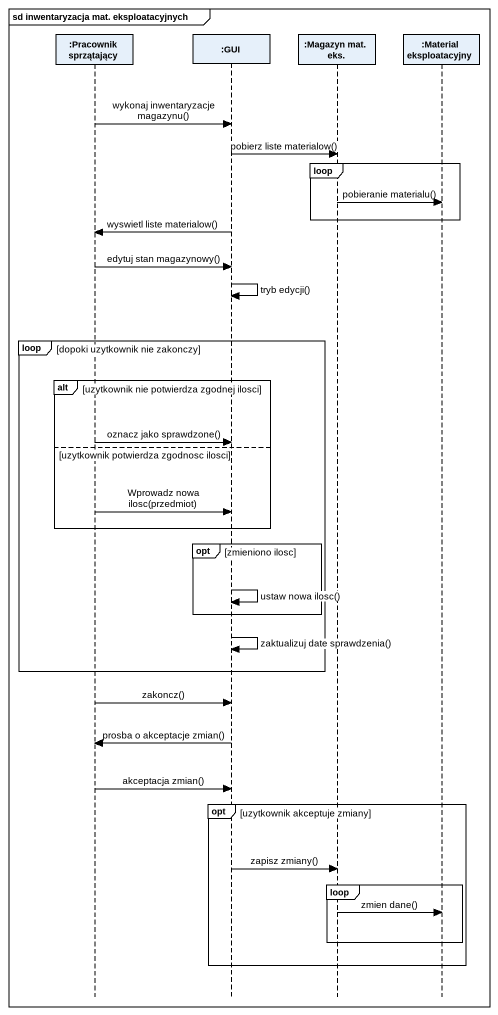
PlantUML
@startuml
mainframe sd inwentaryzacja mat. eksploatacyjnych
hide footbox
participant ":Pracownik sprzątający" as Pracownik_sprzątający
participant ":GUI" as GUI
participant ":Magazyn mat. eks." as Magazyn_mat_eks
participant ":Material eksploatacyjny" as Material_eksploatacyjny

Pracownik_sprzątający -> GUI : wykonaj inwentaryzacje magazynu()
GUI -> Magazyn_mat_eks : pobierz liste materialow()
loop
  Magazyn_mat_eks -> Material_eksploatacyjny : pobieranie materialu()
end
GUI -> Pracownik_sprzątający : wyswietl liste materialow()
Pracownik_sprzątający -> GUI : edytuj stan magazynowy()
GUI -> GUI : tryb edycji()
loop dopoki uzytkownik nie zakonczy
  alt uzytkownik nie potwierdza zgodnej ilosci
    Pracownik_sprzątający -> GUI : oznacz jako sprawdzone()
  else uzytkownik potwierdza zgodnosc ilosci
    Pracownik_sprzątający -> GUI : Wprowadz nowa ilosc(przedmiot)
  end
  opt zmieniono ilosc
    GUI -> GUI : ustaw nowa ilosc()
  end
  GUI -> GUI : zaktualizuj date sprawdzenia()
end
Pracownik_sprzątający -> GUI : zakoncz()
GUI -> Pracownik_sprzątający : prosba o akceptacje zmian()
Pracownik_sprzątający -> GUI : akceptacja zmian()
opt uzytkownik akceptuje zmiany
  GUI -> Magazyn_mat_eks : zapisz zmiany()
  loop
    Magazyn_mat_eks -> Material_eksploatacyjny : zmien dane()
  end
end
@enduml
